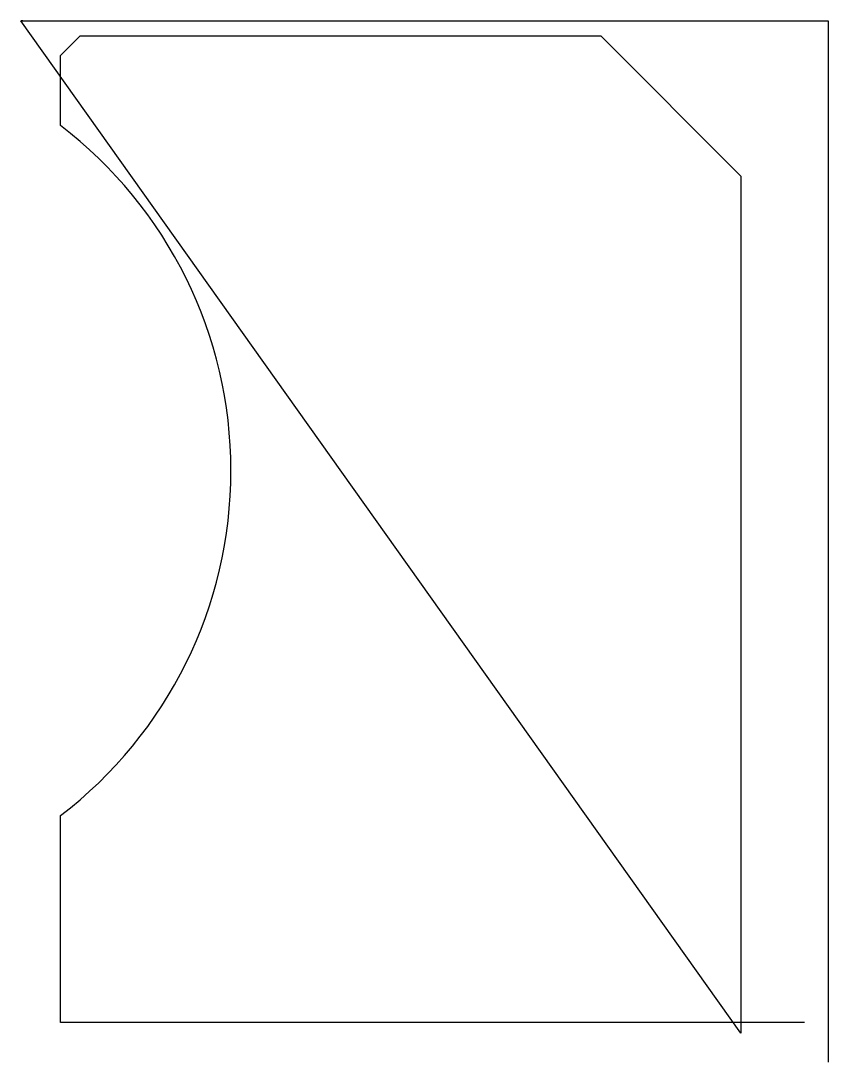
# Model space of a CAD drawing. Header units: metres. Extents: x 0 to 389, y 8 to 509.
import ezdxf

# ---------------------------------------------------------------- set-up
doc = ezdxf.new("R2010")
doc.units = ezdxf.units.M

msp = doc.modelspace()

# ---------------------------------------------------------------- linework, layer by layer
at = {"layer": 'TOOL_0'}
for p, q in [((346.658, 22.101), (-0.001, 509.469)), ((-0.001, 509.469), (0.999, 509.469)), ((0.999, 509.469), (-0.001, 509.469)), ((-0.001, 509.469), (0.999, 509.469)), ((0.999, 509.469), (388.669, 509.469)), ((388.669, 509.469), (388.669, 9.106)), ((19.159, 492.735), (28.598, 502.174)), ((28.598, 502.174), (279.219, 502.174)), ((279.219, 502.174), (346.658, 434.735)), ((19.16, 459.035), (19.159, 492.735)), ((346.658, 434.735), (346.658, 27.174)), ((19.159, 27.174), (19.159, 126.813)), ((346.659, 27.174), (19.159, 27.174)), ((346.658, 27.174), (346.658, 22.101)), ((377.285, 27.174), (346.659, 27.174)), ((388.669, 9.106), (388.669, 8.106))]:
    msp.add_line(p, q, dxfattribs=at)
msp.add_arc((-108.091, 292.924), 209.25, 307.45407, 52.54572, dxfattribs=at)

doc.saveas('drawing.dxf')
